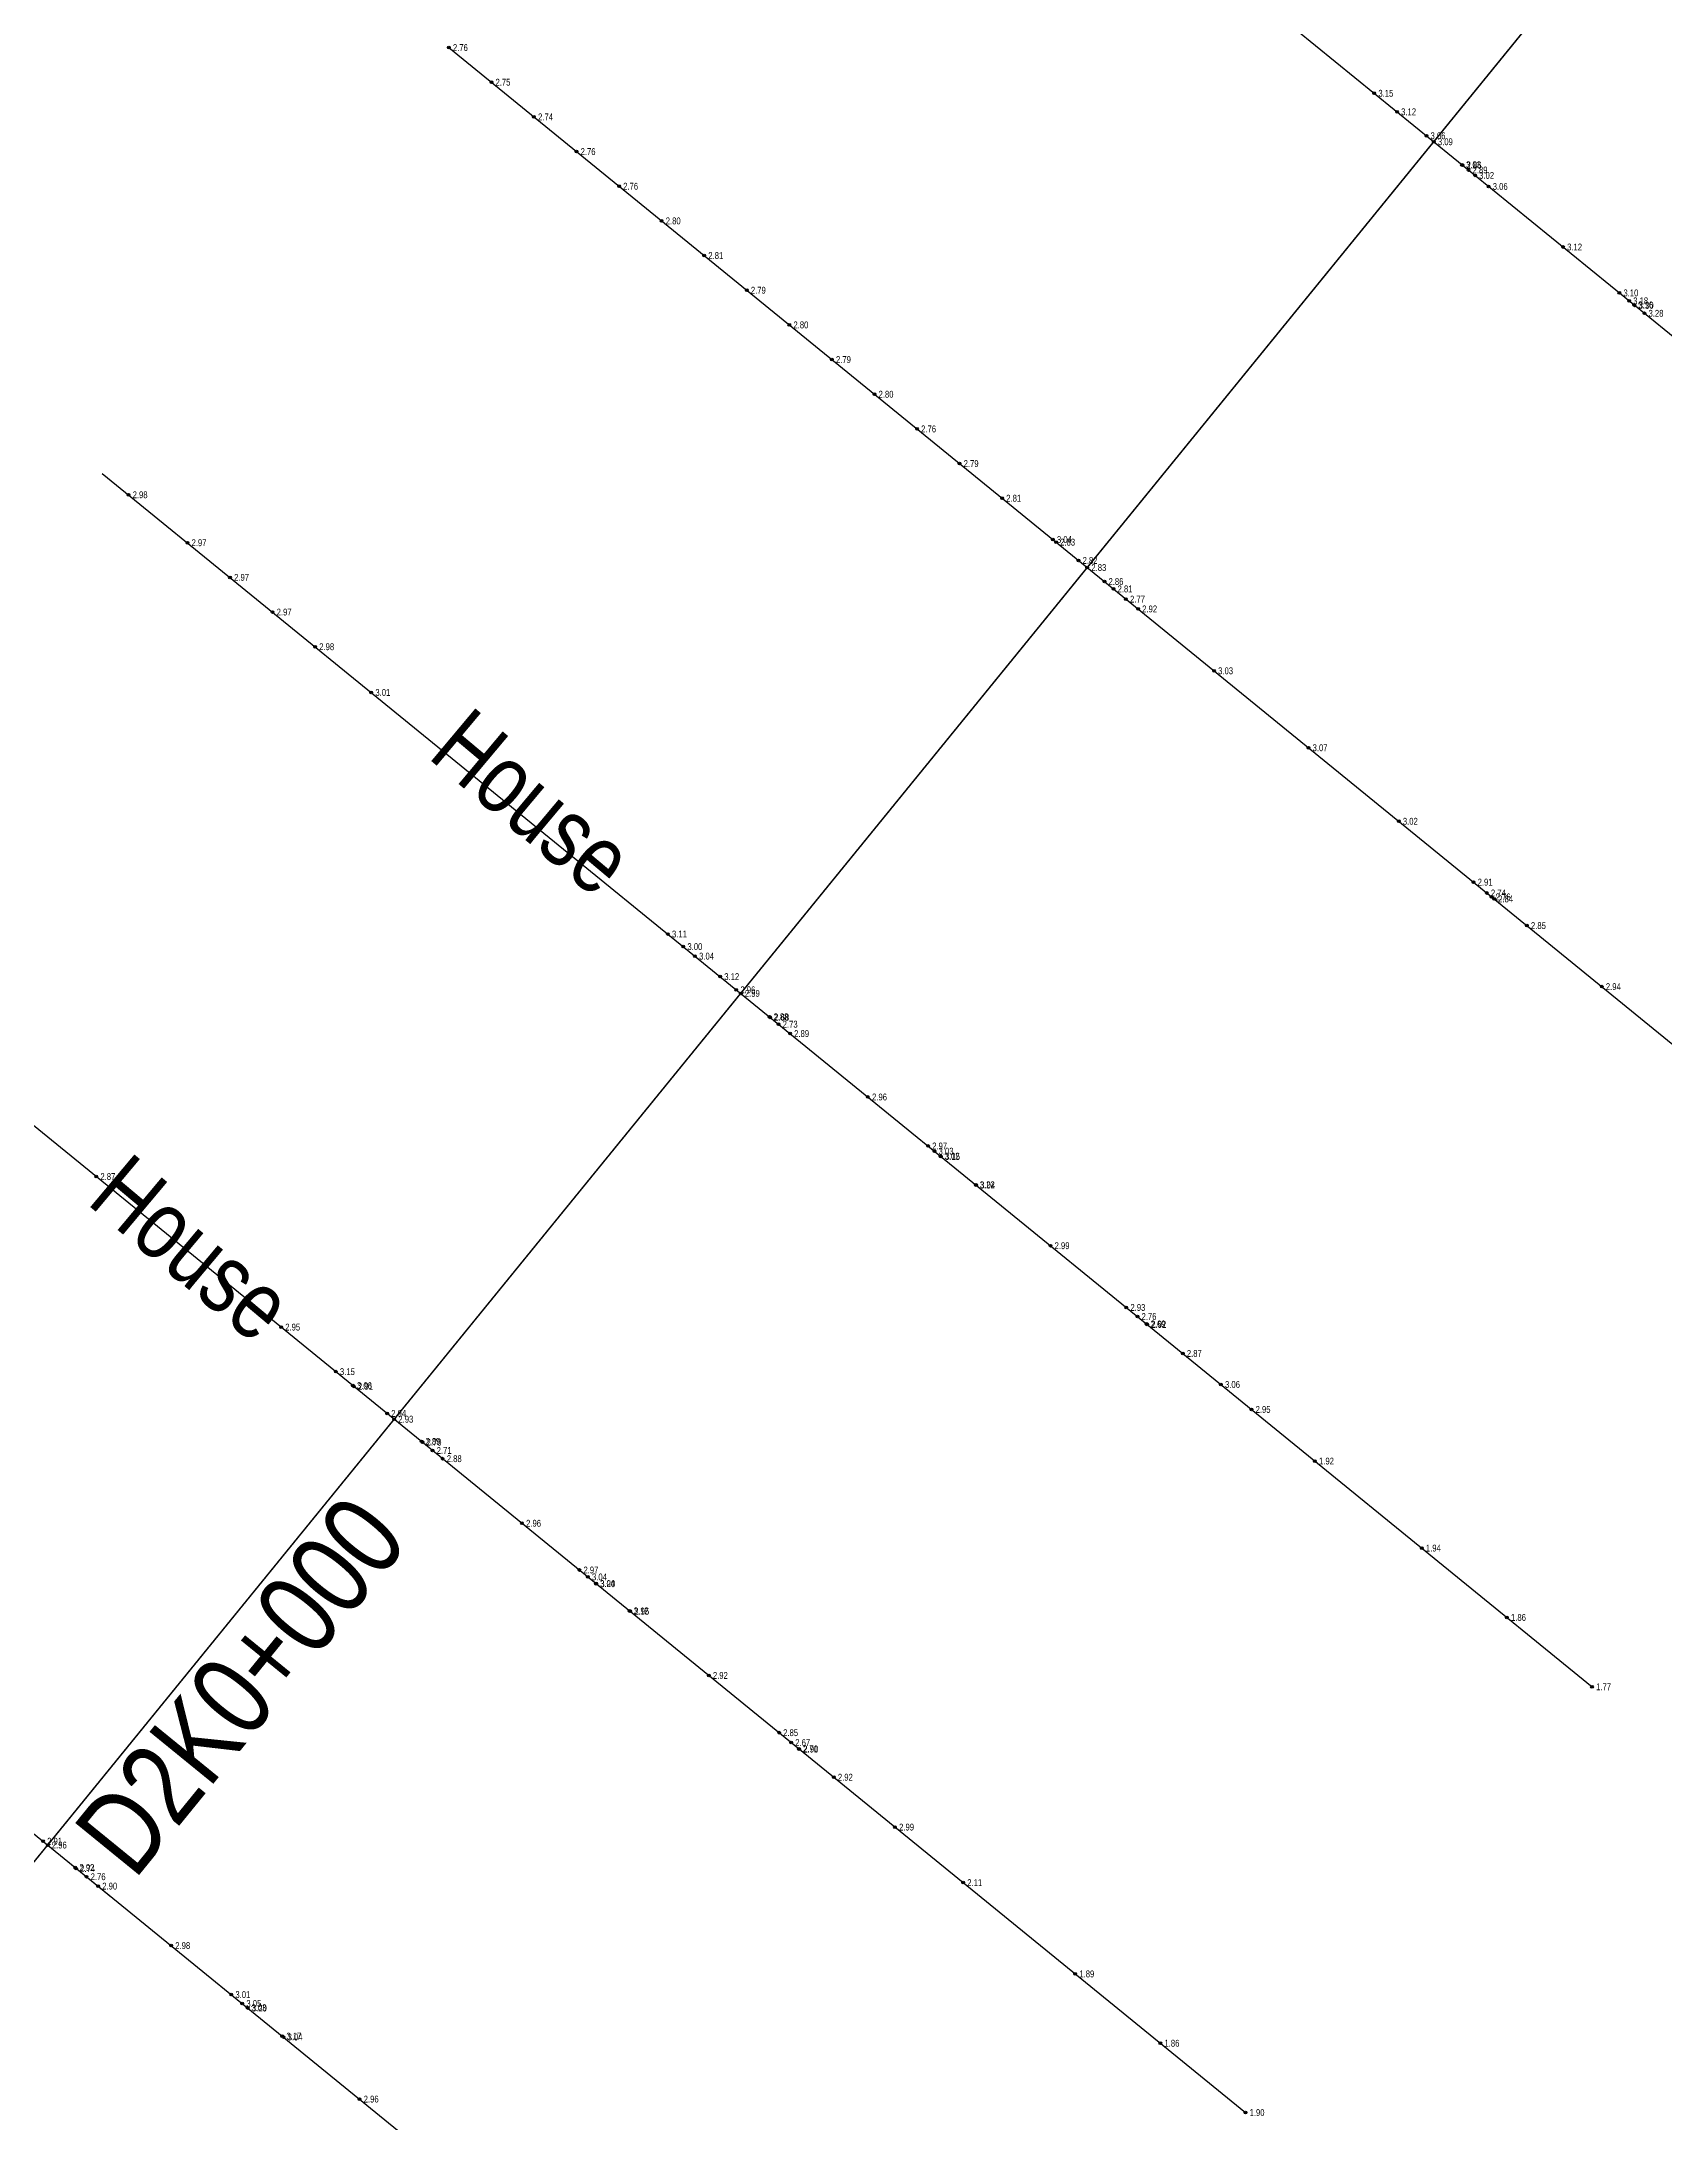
# Model space of a CAD drawing. Header units: metres. Extents: x 570677 to 573609, y 785040 to 786024.
# Drawn here: x 570798.9 to 570858.1, y 785402.6 to 785478.4 of the extents above; entities that cross this region are included whole.
import ezdxf
from ezdxf.enums import TextEntityAlignment as Align

# ---------------------------------------------------------------- set-up
doc = ezdxf.new("R2010")
doc.units = ezdxf.units.M
doc.header["$LTSCALE"] = 0.5
doc.layers.get('0').update_dxf_attribs({"linetype": 'CONTINUOUS'})
for name, color, linetype in [('dmx', 7, 'CONTINUOUS'), ('GCD', 1, 'CONTINUOUS'), ('JMD', 6, 'CONTINUOUS'), ('桩号_D2', 2, 'CONTINUOUS'), ('道路中线_D2', 7, 'CONTINUOUS')]:
    doc.layers.add(name, color=color, linetype=linetype)
doc.styles.add('EICAD', font='arial.ttf', dxfattribs={"width": 0.8, "height": 2})

# ---------------------------------------------------------------- blocks, each defined once
blk = doc.blocks.new('gc200')
h = blk.add_hatch(color=0)
edge = h.paths.add_edge_path()
edge.add_arc((0, 0), 0.196, 0, 360)
at = {"color": 0}
blk.add_circle((0, 0), 0.196, dxfattribs=at)

msp = doc.modelspace()

# ---------------------------------------------------------------- linework, layer by layer
at = {"flags": 128}
msp.add_lwpolyline([(570723.387, 785319.668), (570925.421, 785567.825)], dxfattribs=at)
at = {"layer": 'dmx'}
for p, q in [((570826.393, 785493.707), (570880.678, 785449.512)), ((570813.766, 785478.197), (570868.051, 785434.002)), ((570801.139, 785462.687), (570855.424, 785418.492)), ((570788.512, 785447.178), (570842.796, 785402.983)), ((570775.885, 785431.668), (570830.169, 785387.473))]:
    msp.add_line(p, q, dxfattribs=at)
at = {"layer": '桩号_D2', "linetype": 'Continuous'}
msp.add_lwpolyline([(570799.15, 785412.727), (570801.476, 785410.833)], dxfattribs=at)
at = {"layer": '道路中线_D2', "color": 4}
for p in [(570723.387, 785319.668), (570799.15, 785412.727)]:
    msp.add_line(p, (570958.491, 785608.445), dxfattribs=at)

# ---------------------------------------------------------------- block references
at = {"layer": 'GCD'}
ref = msp.add_blockref('gc200', (570813.766, 785478.197, 2.76), dxfattribs=dict(at, xscale=0.25, yscale=0.25, zscale=0.25))
ref.add_attrib('height', '2.76', dxfattribs={"height": 0.25, "style": 'EICAD', "width": 0.8}).set_placement((570813.916, 785478.197), align=Align.MIDDLE_LEFT)
ref = msp.add_blockref('gc200', (570815.317, 785476.935, 2.746), dxfattribs=dict(at, xscale=0.25, yscale=0.25, zscale=0.25))
ref.add_attrib('height', '2.75', dxfattribs={"height": 0.25, "style": 'EICAD', "width": 0.8}).set_placement((570815.467, 785476.935, 2.746), align=Align.MIDDLE_LEFT)
ref = msp.add_blockref('gc200', (570847.49, 785476.532, 3.15), dxfattribs=dict(at, xscale=0.25, yscale=0.25, zscale=0.25))
ref.add_attrib('height', '3.15', dxfattribs={"height": 0.25, "style": 'EICAD', "width": 0.8}).set_placement((570847.64, 785476.532, 3.15), align=Align.MIDDLE_LEFT)
ref = msp.add_blockref('gc200', (570816.868, 785475.672, 2.741), dxfattribs=dict(at, xscale=0.25, yscale=0.25, zscale=0.25))
ref.add_attrib('height', '2.74', dxfattribs={"height": 0.25, "style": 'EICAD', "width": 0.8}).set_placement((570817.018, 785475.672, 2.741), align=Align.MIDDLE_LEFT)
ref = msp.add_blockref('gc200', (570848.319, 785475.857, 3.116), dxfattribs=dict(at, xscale=0.25, yscale=0.25, zscale=0.25))
ref.add_attrib('height', '3.12', dxfattribs={"height": 0.25, "style": 'EICAD', "width": 0.8}).set_placement((570848.469, 785475.857, 3.116), align=Align.MIDDLE_LEFT)
ref = msp.add_blockref('gc200', (570849.39, 785474.985, 3.063), dxfattribs=dict(at, xscale=0.25, yscale=0.25, zscale=0.25))
ref.add_attrib('height', '3.06', dxfattribs={"height": 0.25, "style": 'EICAD', "width": 0.8}).set_placement((570849.54, 785474.985, 3.063), align=Align.MIDDLE_LEFT)
ref = msp.add_blockref('gc200', (570849.658, 785474.766, 3.09), dxfattribs=dict(at, xscale=0.25, yscale=0.25, zscale=0.25))
ref.add_attrib('height', '3.09', dxfattribs={"height": 0.25, "style": 'EICAD', "width": 0.8}).set_placement((570849.808, 785474.766), align=Align.MIDDLE_LEFT)
ref = msp.add_blockref('gc200', (570818.419, 785474.409, 2.76), dxfattribs=dict(at, xscale=0.25, yscale=0.25, zscale=0.25))
ref.add_attrib('height', '2.76', dxfattribs={"height": 0.25, "style": 'EICAD', "width": 0.8}).set_placement((570818.569, 785474.409, 2.76), align=Align.MIDDLE_LEFT)
ref = msp.add_blockref('gc200', (570850.685, 785473.93, 3.03), dxfattribs=dict(at, xscale=0.25, yscale=0.25, zscale=0.25))
ref.add_attrib('height', '3.03', dxfattribs={"height": 0.25, "style": 'EICAD', "width": 0.8}).set_placement((570850.835, 785473.93), align=Align.MIDDLE_LEFT)
ref = msp.add_blockref('gc200', (570850.705, 785473.914, 2.86), dxfattribs=dict(at, xscale=0.25, yscale=0.25, zscale=0.25))
ref.add_attrib('height', '2.86', dxfattribs={"height": 0.25, "style": 'EICAD', "width": 0.8}).set_placement((570850.855, 785473.914), align=Align.MIDDLE_LEFT)
ref = msp.add_blockref('gc200', (570819.97, 785473.146, 2.762), dxfattribs=dict(at, xscale=0.25, yscale=0.25, zscale=0.25))
ref.add_attrib('height', '2.76', dxfattribs={"height": 0.25, "style": 'EICAD', "width": 0.8}).set_placement((570820.12, 785473.146, 2.762), align=Align.MIDDLE_LEFT)
ref = msp.add_blockref('gc200', (570850.921, 785473.738, 2.887), dxfattribs=dict(at, xscale=0.25, yscale=0.25, zscale=0.25))
ref.add_attrib('height', '2.89', dxfattribs={"height": 0.25, "style": 'EICAD', "width": 0.8}).set_placement((570851.071, 785473.738, 2.887), align=Align.MIDDLE_LEFT)
ref = msp.add_blockref('gc200', (570851.162, 785473.542, 3.015), dxfattribs=dict(at, xscale=0.25, yscale=0.25, zscale=0.25))
ref.add_attrib('height', '3.02', dxfattribs={"height": 0.25, "style": 'EICAD', "width": 0.8}).set_placement((570851.312, 785473.542, 3.015), align=Align.MIDDLE_LEFT)
ref = msp.add_blockref('gc200', (570851.657, 785473.139, 3.057), dxfattribs=dict(at, xscale=0.25, yscale=0.25, zscale=0.25))
ref.add_attrib('height', '3.06', dxfattribs={"height": 0.25, "style": 'EICAD', "width": 0.8}).set_placement((570851.807, 785473.139, 3.057), align=Align.MIDDLE_LEFT)
ref = msp.add_blockref('gc200', (570821.521, 785471.884, 2.795), dxfattribs=dict(at, xscale=0.25, yscale=0.25, zscale=0.25))
ref.add_attrib('height', '2.80', dxfattribs={"height": 0.25, "style": 'EICAD', "width": 0.8}).set_placement((570821.671, 785471.884, 2.795), align=Align.MIDDLE_LEFT)
ref = msp.add_blockref('gc200', (570854.367, 785470.933, 3.117), dxfattribs=dict(at, xscale=0.25, yscale=0.25, zscale=0.25))
ref.add_attrib('height', '3.12', dxfattribs={"height": 0.25, "style": 'EICAD', "width": 0.8}).set_placement((570854.517, 785470.933, 3.117), align=Align.MIDDLE_LEFT)
ref = msp.add_blockref('gc200', (570823.072, 785470.621, 2.806), dxfattribs=dict(at, xscale=0.25, yscale=0.25, zscale=0.25))
ref.add_attrib('height', '2.81', dxfattribs={"height": 0.25, "style": 'EICAD', "width": 0.8}).set_placement((570823.222, 785470.621, 2.806), align=Align.MIDDLE_LEFT)
ref = msp.add_blockref('gc200', (570824.623, 785469.358, 2.79), dxfattribs=dict(at, xscale=0.25, yscale=0.25, zscale=0.25))
ref.add_attrib('height', '2.79', dxfattribs={"height": 0.25, "style": 'EICAD', "width": 0.8}).set_placement((570824.773, 785469.358, 2.79), align=Align.MIDDLE_LEFT)
ref = msp.add_blockref('gc200', (570856.42, 785469.261, 3.099), dxfattribs=dict(at, xscale=0.25, yscale=0.25, zscale=0.25))
ref.add_attrib('height', '3.10', dxfattribs={"height": 0.25, "style": 'EICAD', "width": 0.8}).set_placement((570856.57, 785469.261, 3.099), align=Align.MIDDLE_LEFT)
ref = msp.add_blockref('gc200', (570856.776, 785468.971, 3.176), dxfattribs=dict(at, xscale=0.25, yscale=0.25, zscale=0.25))
ref.add_attrib('height', '3.18', dxfattribs={"height": 0.25, "style": 'EICAD', "width": 0.8}).set_placement((570856.926, 785468.971, 3.176), align=Align.MIDDLE_LEFT)
ref = msp.add_blockref('gc200', (570856.957, 785468.824, 3.16), dxfattribs=dict(at, xscale=0.25, yscale=0.25, zscale=0.25))
ref.add_attrib('height', '3.16', dxfattribs={"height": 0.25, "style": 'EICAD', "width": 0.8}).set_placement((570857.107, 785468.824), align=Align.MIDDLE_LEFT)
ref = msp.add_blockref('gc200', (570856.977, 785468.808, 3.3), dxfattribs=dict(at, xscale=0.25, yscale=0.25, zscale=0.25))
ref.add_attrib('height', '3.30', dxfattribs={"height": 0.25, "style": 'EICAD', "width": 0.8}).set_placement((570857.127, 785468.808), align=Align.MIDDLE_LEFT)
ref = msp.add_blockref('gc200', (570857.333, 785468.518, 3.28), dxfattribs=dict(at, xscale=0.25, yscale=0.25, zscale=0.25))
ref.add_attrib('height', '3.28', dxfattribs={"height": 0.25, "style": 'EICAD', "width": 0.8}).set_placement((570857.483, 785468.518, 3.28), align=Align.MIDDLE_LEFT)
ref = msp.add_blockref('gc200', (570826.174, 785468.096, 2.8), dxfattribs=dict(at, xscale=0.25, yscale=0.25, zscale=0.25))
ref.add_attrib('height', '2.80', dxfattribs={"height": 0.25, "style": 'EICAD', "width": 0.8}).set_placement((570826.324, 785468.096, 2.8), align=Align.MIDDLE_LEFT)
ref = msp.add_blockref('gc200', (570827.725, 785466.833, 2.794), dxfattribs=dict(at, xscale=0.25, yscale=0.25, zscale=0.25))
ref.add_attrib('height', '2.79', dxfattribs={"height": 0.25, "style": 'EICAD', "width": 0.8}).set_placement((570827.875, 785466.833, 2.794), align=Align.MIDDLE_LEFT)
ref = msp.add_blockref('gc200', (570829.276, 785465.57, 2.798), dxfattribs=dict(at, xscale=0.25, yscale=0.25, zscale=0.25))
ref.add_attrib('height', '2.80', dxfattribs={"height": 0.25, "style": 'EICAD', "width": 0.8}).set_placement((570829.426, 785465.57, 2.798), align=Align.MIDDLE_LEFT)
ref = msp.add_blockref('gc200', (570830.827, 785464.307, 2.758), dxfattribs=dict(at, xscale=0.25, yscale=0.25, zscale=0.25))
ref.add_attrib('height', '2.76', dxfattribs={"height": 0.25, "style": 'EICAD', "width": 0.8}).set_placement((570830.977, 785464.307, 2.758), align=Align.MIDDLE_LEFT)
ref = msp.add_blockref('gc200', (570832.378, 785463.045, 2.79), dxfattribs=dict(at, xscale=0.25, yscale=0.25, zscale=0.25))
ref.add_attrib('height', '2.79', dxfattribs={"height": 0.25, "style": 'EICAD', "width": 0.8}).set_placement((570832.528, 785463.045, 2.79), align=Align.MIDDLE_LEFT)
ref = msp.add_blockref('gc200', (570802.095, 785461.909, 2.98), dxfattribs=dict(at, xscale=0.25, yscale=0.25, zscale=0.25))
ref.add_attrib('height', '2.98', dxfattribs={"height": 0.25, "style": 'EICAD', "width": 0.8}).set_placement((570802.245, 785461.909, 2.98), align=Align.MIDDLE_LEFT)
ref = msp.add_blockref('gc200', (570833.929, 785461.782, 2.815), dxfattribs=dict(at, xscale=0.25, yscale=0.25, zscale=0.25))
ref.add_attrib('height', '2.81', dxfattribs={"height": 0.25, "style": 'EICAD', "width": 0.8}).set_placement((570834.079, 785461.782, 2.815), align=Align.MIDDLE_LEFT)
ref = msp.add_blockref('gc200', (570804.241, 785460.162, 2.967), dxfattribs=dict(at, xscale=0.25, yscale=0.25, zscale=0.25))
ref.add_attrib('height', '2.97', dxfattribs={"height": 0.25, "style": 'EICAD', "width": 0.8}).set_placement((570804.391, 785460.162, 2.967), align=Align.MIDDLE_LEFT)
ref = msp.add_blockref('gc200', (570835.776, 785460.278, 3.035), dxfattribs=dict(at, xscale=0.25, yscale=0.25, zscale=0.25))
ref.add_attrib('height', '3.04', dxfattribs={"height": 0.25, "style": 'EICAD', "width": 0.8}).set_placement((570835.926, 785460.278, 3.035), align=Align.MIDDLE_LEFT)
ref = msp.add_blockref('gc200', (570835.893, 785460.183, 2.833), dxfattribs=dict(at, xscale=0.25, yscale=0.25, zscale=0.25))
ref.add_attrib('height', '2.83', dxfattribs={"height": 0.25, "style": 'EICAD', "width": 0.8}).set_placement((570836.043, 785460.183, 2.833), align=Align.MIDDLE_LEFT)
ref = msp.add_blockref('gc200', (570836.711, 785459.517, 2.819), dxfattribs=dict(at, xscale=0.25, yscale=0.25, zscale=0.25))
ref.add_attrib('height', '2.82', dxfattribs={"height": 0.25, "style": 'EICAD', "width": 0.8}).set_placement((570836.861, 785459.517, 2.819), align=Align.MIDDLE_LEFT)
ref = msp.add_blockref('gc200', (570805.792, 785458.899, 2.973), dxfattribs=dict(at, xscale=0.25, yscale=0.25, zscale=0.25))
ref.add_attrib('height', '2.97', dxfattribs={"height": 0.25, "style": 'EICAD', "width": 0.8}).set_placement((570805.942, 785458.899, 2.973), align=Align.MIDDLE_LEFT)
ref = msp.add_blockref('gc200', (570837.031, 785459.257, 2.83), dxfattribs=dict(at, xscale=0.25, yscale=0.25, zscale=0.25))
ref.add_attrib('height', '2.83', dxfattribs={"height": 0.25, "style": 'EICAD', "width": 0.8}).set_placement((570837.181, 785459.257), align=Align.MIDDLE_LEFT)
ref = msp.add_blockref('gc200', (570837.655, 785458.749, 2.861), dxfattribs=dict(at, xscale=0.25, yscale=0.25, zscale=0.25))
ref.add_attrib('height', '2.86', dxfattribs={"height": 0.25, "style": 'EICAD', "width": 0.8}).set_placement((570837.805, 785458.749, 2.861), align=Align.MIDDLE_LEFT)
ref = msp.add_blockref('gc200', (570837.986, 785458.479, 2.805), dxfattribs=dict(at, xscale=0.25, yscale=0.25, zscale=0.25))
ref.add_attrib('height', '2.81', dxfattribs={"height": 0.25, "style": 'EICAD', "width": 0.8}).set_placement((570838.136, 785458.479, 2.805), align=Align.MIDDLE_LEFT)
ref = msp.add_blockref('gc200', (570838.44, 785458.109, 2.771), dxfattribs=dict(at, xscale=0.25, yscale=0.25, zscale=0.25))
ref.add_attrib('height', '2.77', dxfattribs={"height": 0.25, "style": 'EICAD', "width": 0.8}).set_placement((570838.59, 785458.109, 2.771), align=Align.MIDDLE_LEFT)
ref = msp.add_blockref('gc200', (570807.343, 785457.637, 2.972), dxfattribs=dict(at, xscale=0.25, yscale=0.25, zscale=0.25))
ref.add_attrib('height', '2.97', dxfattribs={"height": 0.25, "style": 'EICAD', "width": 0.8}).set_placement((570807.493, 785457.637, 2.972), align=Align.MIDDLE_LEFT)
ref = msp.add_blockref('gc200', (570838.882, 785457.75, 2.915), dxfattribs=dict(at, xscale=0.25, yscale=0.25, zscale=0.25))
ref.add_attrib('height', '2.92', dxfattribs={"height": 0.25, "style": 'EICAD', "width": 0.8}).set_placement((570839.032, 785457.75, 2.915), align=Align.MIDDLE_LEFT)
ref = msp.add_blockref('gc200', (570808.894, 785456.374, 2.98), dxfattribs=dict(at, xscale=0.25, yscale=0.25, zscale=0.25))
ref.add_attrib('height', '2.98', dxfattribs={"height": 0.25, "style": 'EICAD', "width": 0.8}).set_placement((570809.044, 785456.374, 2.98), align=Align.MIDDLE_LEFT)
ref = msp.add_blockref('gc200', (570841.65, 785455.496, 3.026), dxfattribs=dict(at, xscale=0.25, yscale=0.25, zscale=0.25))
ref.add_attrib('height', '3.03', dxfattribs={"height": 0.25, "style": 'EICAD', "width": 0.8}).set_placement((570841.8, 785455.496, 3.026), align=Align.MIDDLE_LEFT)
ref = msp.add_blockref('gc200', (570810.94, 785454.708, 3.01), dxfattribs=dict(at, xscale=0.25, yscale=0.25, zscale=0.25))
ref.add_attrib('height', '3.01', dxfattribs={"height": 0.25, "style": 'EICAD', "width": 0.8}).set_placement((570811.09, 785454.708, 3.01), align=Align.MIDDLE_LEFT)
ref = msp.add_blockref('gc200', (570845.092, 785452.694, 3.066), dxfattribs=dict(at, xscale=0.25, yscale=0.25, zscale=0.25))
ref.add_attrib('height', '3.07', dxfattribs={"height": 0.25, "style": 'EICAD', "width": 0.8}).set_placement((570845.242, 785452.694, 3.066), align=Align.MIDDLE_LEFT)
ref = msp.add_blockref('gc200', (570848.381, 785450.016, 3.015), dxfattribs=dict(at, xscale=0.25, yscale=0.25, zscale=0.25))
ref.add_attrib('height', '3.02', dxfattribs={"height": 0.25, "style": 'EICAD', "width": 0.8}).set_placement((570848.531, 785450.016, 3.015), align=Align.MIDDLE_LEFT)
ref = msp.add_blockref('gc200', (570851.106, 785447.798, 2.914), dxfattribs=dict(at, xscale=0.25, yscale=0.25, zscale=0.25))
ref.add_attrib('height', '2.91', dxfattribs={"height": 0.25, "style": 'EICAD', "width": 0.8}).set_placement((570851.256, 785447.798, 2.914), align=Align.MIDDLE_LEFT)
ref = msp.add_blockref('gc200', (570851.59, 785447.404, 2.744), dxfattribs=dict(at, xscale=0.25, yscale=0.25, zscale=0.25))
ref.add_attrib('height', '2.74', dxfattribs={"height": 0.25, "style": 'EICAD', "width": 0.8}).set_placement((570851.74, 785447.404, 2.744), align=Align.MIDDLE_LEFT)
ref = msp.add_blockref('gc200', (570851.763, 785447.263, 2.763), dxfattribs=dict(at, xscale=0.25, yscale=0.25, zscale=0.25))
ref.add_attrib('height', '2.76', dxfattribs={"height": 0.25, "style": 'EICAD', "width": 0.8}).set_placement((570851.913, 785447.263, 2.763), align=Align.MIDDLE_LEFT)
ref = msp.add_blockref('gc200', (570851.855, 785447.188, 2.835), dxfattribs=dict(at, xscale=0.25, yscale=0.25, zscale=0.25))
ref.add_attrib('height', '2.84', dxfattribs={"height": 0.25, "style": 'EICAD', "width": 0.8}).set_placement((570852.005, 785447.188, 2.835), align=Align.MIDDLE_LEFT)
ref = msp.add_blockref('gc200', (570821.748, 785445.909, 3.11), dxfattribs=dict(at, xscale=0.25, yscale=0.25, zscale=0.25))
ref.add_attrib('height', '3.11', dxfattribs={"height": 0.25, "style": 'EICAD', "width": 0.8}).set_placement((570821.898, 785445.909, 3.11), align=Align.MIDDLE_LEFT)
ref = msp.add_blockref('gc200', (570853.049, 785446.216, 2.851), dxfattribs=dict(at, xscale=0.25, yscale=0.25, zscale=0.25))
ref.add_attrib('height', '2.85', dxfattribs={"height": 0.25, "style": 'EICAD', "width": 0.8}).set_placement((570853.199, 785446.216, 2.851), align=Align.MIDDLE_LEFT)
ref = msp.add_blockref('gc200', (570822.311, 785445.451, 3.003), dxfattribs=dict(at, xscale=0.25, yscale=0.25, zscale=0.25))
ref.add_attrib('height', '3.00', dxfattribs={"height": 0.25, "style": 'EICAD', "width": 0.8}).set_placement((570822.461, 785445.451, 3.003), align=Align.MIDDLE_LEFT)
ref = msp.add_blockref('gc200', (570822.736, 785445.104, 3.036), dxfattribs=dict(at, xscale=0.25, yscale=0.25, zscale=0.25))
ref.add_attrib('height', '3.04', dxfattribs={"height": 0.25, "style": 'EICAD', "width": 0.8}).set_placement((570822.886, 785445.104, 3.036), align=Align.MIDDLE_LEFT)
ref = msp.add_blockref('gc200', (570823.654, 785444.358, 3.119), dxfattribs=dict(at, xscale=0.25, yscale=0.25, zscale=0.25))
ref.add_attrib('height', '3.12', dxfattribs={"height": 0.25, "style": 'EICAD', "width": 0.8}).set_placement((570823.804, 785444.358, 3.119), align=Align.MIDDLE_LEFT)
ref = msp.add_blockref('gc200', (570824.242, 785443.878, 2.962), dxfattribs=dict(at, xscale=0.25, yscale=0.25, zscale=0.25))
ref.add_attrib('height', '2.96', dxfattribs={"height": 0.25, "style": 'EICAD', "width": 0.8}).set_placement((570824.392, 785443.878, 2.962), align=Align.MIDDLE_LEFT)
ref = msp.add_blockref('gc200', (570824.404, 785443.747, 2.99), dxfattribs=dict(at, xscale=0.25, yscale=0.25, zscale=0.25))
ref.add_attrib('height', '2.99', dxfattribs={"height": 0.25, "style": 'EICAD', "width": 0.8}).set_placement((570824.554, 785443.747, -2.99), align=Align.MIDDLE_LEFT)
ref = msp.add_blockref('gc200', (570855.779, 785443.993, 2.943), dxfattribs=dict(at, xscale=0.25, yscale=0.25, zscale=0.25))
ref.add_attrib('height', '2.94', dxfattribs={"height": 0.25, "style": 'EICAD', "width": 0.8}).set_placement((570855.929, 785443.993, 2.943), align=Align.MIDDLE_LEFT)
ref = msp.add_blockref('gc200', (570825.45, 785442.895, 2.88), dxfattribs=dict(at, xscale=0.25, yscale=0.25, zscale=0.25))
ref.add_attrib('height', '2.88', dxfattribs={"height": 0.25, "style": 'EICAD', "width": 0.8}).set_placement((570825.6, 785442.895), align=Align.MIDDLE_LEFT)
ref = msp.add_blockref('gc200', (570825.475, 785442.875, 2.68), dxfattribs=dict(at, xscale=0.25, yscale=0.25, zscale=0.25))
ref.add_attrib('height', '2.68', dxfattribs={"height": 0.25, "style": 'EICAD', "width": 0.8}).set_placement((570825.625, 785442.875), align=Align.MIDDLE_LEFT)
ref = msp.add_blockref('gc200', (570825.783, 785442.624, 2.729), dxfattribs=dict(at, xscale=0.25, yscale=0.25, zscale=0.25))
ref.add_attrib('height', '2.73', dxfattribs={"height": 0.25, "style": 'EICAD', "width": 0.8}).set_placement((570825.933, 785442.624, 2.729), align=Align.MIDDLE_LEFT)
ref = msp.add_blockref('gc200', (570826.2, 785442.284, 2.891), dxfattribs=dict(at, xscale=0.25, yscale=0.25, zscale=0.25))
ref.add_attrib('height', '2.89', dxfattribs={"height": 0.25, "style": 'EICAD', "width": 0.8}).set_placement((570826.35, 785442.284, 2.891), align=Align.MIDDLE_LEFT)
ref = msp.add_blockref('gc200', (570829.038, 785439.974, 2.956), dxfattribs=dict(at, xscale=0.25, yscale=0.25, zscale=0.25))
ref.add_attrib('height', '2.96', dxfattribs={"height": 0.25, "style": 'EICAD', "width": 0.8}).set_placement((570829.188, 785439.974, 2.956), align=Align.MIDDLE_LEFT)
ref = msp.add_blockref('gc200', (570831.231, 785438.189, 2.97), dxfattribs=dict(at, xscale=0.25, yscale=0.25, zscale=0.25))
ref.add_attrib('height', '2.97', dxfattribs={"height": 0.25, "style": 'EICAD', "width": 0.8}).set_placement((570831.381, 785438.189, 2.97), align=Align.MIDDLE_LEFT)
ref = msp.add_blockref('gc200', (570831.463, 785438, 3.027), dxfattribs=dict(at, xscale=0.25, yscale=0.25, zscale=0.25))
ref.add_attrib('height', '3.03', dxfattribs={"height": 0.25, "style": 'EICAD', "width": 0.8}).set_placement((570831.613, 785438, 3.027), align=Align.MIDDLE_LEFT)
ref = msp.add_blockref('gc200', (570831.683, 785437.821, 3.02), dxfattribs=dict(at, xscale=0.25, yscale=0.25, zscale=0.25))
ref.add_attrib('height', '3.02', dxfattribs={"height": 0.25, "style": 'EICAD', "width": 0.8}).set_placement((570831.833, 785437.821), align=Align.MIDDLE_LEFT)
ref = msp.add_blockref('gc200', (570831.699, 785437.808, 3.147), dxfattribs=dict(at, xscale=0.25, yscale=0.25, zscale=0.25))
ref.add_attrib('height', '3.15', dxfattribs={"height": 0.25, "style": 'EICAD', "width": 0.8}).set_placement((570831.849, 785437.808, 3.147), align=Align.MIDDLE_LEFT)
ref = msp.add_blockref('gc200', (570800.92, 785437.076, 2.866), dxfattribs=dict(at, xscale=0.25, yscale=0.25, zscale=0.25))
ref.add_attrib('height', '2.87', dxfattribs={"height": 0.25, "style": 'EICAD', "width": 0.8}).set_placement((570801.07, 785437.076, 2.866), align=Align.MIDDLE_LEFT)
ref = msp.add_blockref('gc200', (570832.965, 785436.776, 3.22), dxfattribs=dict(at, xscale=0.25, yscale=0.25, zscale=0.25))
ref.add_attrib('height', '3.22', dxfattribs={"height": 0.25, "style": 'EICAD', "width": 0.8}).set_placement((570833.115, 785436.776), align=Align.MIDDLE_LEFT)
ref = msp.add_blockref('gc200', (570832.979, 785436.766, 3.04), dxfattribs=dict(at, xscale=0.25, yscale=0.25, zscale=0.25))
ref.add_attrib('height', '3.04', dxfattribs={"height": 0.25, "style": 'EICAD', "width": 0.8}).set_placement((570833.129, 785436.766), align=Align.MIDDLE_LEFT)
ref = msp.add_blockref('gc200', (570835.691, 785434.557, 2.992), dxfattribs=dict(at, xscale=0.25, yscale=0.25, zscale=0.25))
ref.add_attrib('height', '2.99', dxfattribs={"height": 0.25, "style": 'EICAD', "width": 0.8}).set_placement((570835.841, 785434.557, 2.992), align=Align.MIDDLE_LEFT)
ref = msp.add_blockref('gc200', (570838.454, 785432.308, 2.931), dxfattribs=dict(at, xscale=0.25, yscale=0.25, zscale=0.25))
ref.add_attrib('height', '2.93', dxfattribs={"height": 0.25, "style": 'EICAD', "width": 0.8}).set_placement((570838.604, 785432.308, 2.931), align=Align.MIDDLE_LEFT)
ref = msp.add_blockref('gc200', (570807.655, 785431.592, 2.95), dxfattribs=dict(at, xscale=0.25, yscale=0.25, zscale=0.25))
ref.add_attrib('height', '2.95', dxfattribs={"height": 0.25, "style": 'EICAD', "width": 0.8}).set_placement((570807.805, 785431.592, 2.95), align=Align.MIDDLE_LEFT)
ref = msp.add_blockref('gc200', (570838.859, 785431.979, 2.757), dxfattribs=dict(at, xscale=0.25, yscale=0.25, zscale=0.25))
ref.add_attrib('height', '2.76', dxfattribs={"height": 0.25, "style": 'EICAD', "width": 0.8}).set_placement((570839.009, 785431.979, 2.757), align=Align.MIDDLE_LEFT)
ref = msp.add_blockref('gc200', (570839.191, 785431.708, 2.69), dxfattribs=dict(at, xscale=0.25, yscale=0.25, zscale=0.25))
ref.add_attrib('height', '2.69', dxfattribs={"height": 0.25, "style": 'EICAD', "width": 0.8}).set_placement((570839.341, 785431.708, 2.69), align=Align.MIDDLE_LEFT)
ref = msp.add_blockref('gc200', (570839.215, 785431.689, 2.92), dxfattribs=dict(at, xscale=0.25, yscale=0.25, zscale=0.25))
ref.add_attrib('height', '2.92', dxfattribs={"height": 0.25, "style": 'EICAD', "width": 0.8}).set_placement((570839.365, 785431.689, 2.92), align=Align.MIDDLE_LEFT)
ref = msp.add_blockref('gc200', (570840.51, 785430.634, 2.871), dxfattribs=dict(at, xscale=0.25, yscale=0.25, zscale=0.25))
ref.add_attrib('height', '2.87', dxfattribs={"height": 0.25, "style": 'EICAD', "width": 0.8}).set_placement((570840.66, 785430.634, 2.871), align=Align.MIDDLE_LEFT)
ref = msp.add_blockref('gc200', (570809.648, 785429.97, 3.148), dxfattribs=dict(at, xscale=0.25, yscale=0.25, zscale=0.25))
ref.add_attrib('height', '3.15', dxfattribs={"height": 0.25, "style": 'EICAD', "width": 0.8}).set_placement((570809.798, 785429.97, 3.148), align=Align.MIDDLE_LEFT)
ref = msp.add_blockref('gc200', (570810.271, 785429.463, 3.056), dxfattribs=dict(at, xscale=0.25, yscale=0.25, zscale=0.25))
ref.add_attrib('height', '3.06', dxfattribs={"height": 0.25, "style": 'EICAD', "width": 0.8}).set_placement((570810.421, 785429.463, 3.056), align=Align.MIDDLE_LEFT)
ref = msp.add_blockref('gc200', (570810.305, 785429.435, 2.914), dxfattribs=dict(at, xscale=0.25, yscale=0.25, zscale=0.25))
ref.add_attrib('height', '2.91', dxfattribs={"height": 0.25, "style": 'EICAD', "width": 0.8}).set_placement((570810.455, 785429.435, 2.914), align=Align.MIDDLE_LEFT)
ref = msp.add_blockref('gc200', (570841.901, 785429.502, 3.059), dxfattribs=dict(at, xscale=0.25, yscale=0.25, zscale=0.25))
ref.add_attrib('height', '3.06', dxfattribs={"height": 0.25, "style": 'EICAD', "width": 0.8}).set_placement((570842.051, 785429.502, 3.059), align=Align.MIDDLE_LEFT)
ref = msp.add_blockref('gc200', (570811.517, 785428.448, 2.936), dxfattribs=dict(at, xscale=0.25, yscale=0.25, zscale=0.25))
ref.add_attrib('height', '2.94', dxfattribs={"height": 0.25, "style": 'EICAD', "width": 0.8}).set_placement((570811.667, 785428.448, 2.936), align=Align.MIDDLE_LEFT)
ref = msp.add_blockref('gc200', (570843.016, 785428.594, 2.95), dxfattribs=dict(at, xscale=0.25, yscale=0.25, zscale=0.25))
ref.add_attrib('height', '2.95', dxfattribs={"height": 0.25, "style": 'EICAD', "width": 0.8}).set_placement((570843.166, 785428.594, 2.95), align=Align.MIDDLE_LEFT)
ref = msp.add_blockref('gc200', (570811.777, 785428.237, 2.93), dxfattribs=dict(at, xscale=0.25, yscale=0.25, zscale=0.25))
ref.add_attrib('height', '2.93', dxfattribs={"height": 0.25, "style": 'EICAD', "width": 0.8}).set_placement((570811.927, 785428.237), align=Align.MIDDLE_LEFT)
ref = msp.add_blockref('gc200', (570812.767, 785427.43, 2.89), dxfattribs=dict(at, xscale=0.25, yscale=0.25, zscale=0.25))
ref.add_attrib('height', '2.89', dxfattribs={"height": 0.25, "style": 'EICAD', "width": 0.8}).set_placement((570812.917, 785427.43), align=Align.MIDDLE_LEFT)
ref = msp.add_blockref('gc200', (570812.805, 785427.399, 2.7), dxfattribs=dict(at, xscale=0.25, yscale=0.25, zscale=0.25))
ref.add_attrib('height', '2.70', dxfattribs={"height": 0.25, "style": 'EICAD', "width": 0.8}).set_placement((570812.955, 785427.399), align=Align.MIDDLE_LEFT)
ref = msp.add_blockref('gc200', (570813.174, 785427.1, 2.714), dxfattribs=dict(at, xscale=0.25, yscale=0.25, zscale=0.25))
ref.add_attrib('height', '2.71', dxfattribs={"height": 0.25, "style": 'EICAD', "width": 0.8}).set_placement((570813.324, 785427.1, 2.714), align=Align.MIDDLE_LEFT)
ref = msp.add_blockref('gc200', (570813.541, 785426.8, 2.878), dxfattribs=dict(at, xscale=0.25, yscale=0.25, zscale=0.25))
ref.add_attrib('height', '2.88', dxfattribs={"height": 0.25, "style": 'EICAD', "width": 0.8}).set_placement((570813.691, 785426.8, 2.878), align=Align.MIDDLE_LEFT)
ref = msp.add_blockref('gc200', (570845.326, 785426.713, 1.92), dxfattribs=dict(at, xscale=0.25, yscale=0.25, zscale=0.25))
ref.add_attrib('height', '1.92', dxfattribs={"height": 0.25, "style": 'EICAD', "width": 0.8}).set_placement((570845.476, 785426.713, 1.92), align=Align.MIDDLE_LEFT)
ref = msp.add_blockref('gc200', (570816.431, 785424.447, 2.963), dxfattribs=dict(at, xscale=0.25, yscale=0.25, zscale=0.25))
ref.add_attrib('height', '2.96', dxfattribs={"height": 0.25, "style": 'EICAD', "width": 0.8}).set_placement((570816.581, 785424.447, 2.963), align=Align.MIDDLE_LEFT)
ref = msp.add_blockref('gc200', (570849.22, 785423.543, 1.94), dxfattribs=dict(at, xscale=0.25, yscale=0.25, zscale=0.25))
ref.add_attrib('height', '1.94', dxfattribs={"height": 0.25, "style": 'EICAD', "width": 0.8}).set_placement((570849.37, 785423.543, 1.94), align=Align.MIDDLE_LEFT)
ref = msp.add_blockref('gc200', (570818.522, 785422.745, 2.966), dxfattribs=dict(at, xscale=0.25, yscale=0.25, zscale=0.25))
ref.add_attrib('height', '2.97', dxfattribs={"height": 0.25, "style": 'EICAD', "width": 0.8}).set_placement((570818.672, 785422.745, 2.966), align=Align.MIDDLE_LEFT)
ref = msp.add_blockref('gc200', (570818.833, 785422.492, 3.036), dxfattribs=dict(at, xscale=0.25, yscale=0.25, zscale=0.25))
ref.add_attrib('height', '3.04', dxfattribs={"height": 0.25, "style": 'EICAD', "width": 0.8}).set_placement((570818.983, 785422.492, 3.036), align=Align.MIDDLE_LEFT)
ref = msp.add_blockref('gc200', (570819.129, 785422.251, 3.04), dxfattribs=dict(at, xscale=0.25, yscale=0.25, zscale=0.25))
ref.add_attrib('height', '3.04', dxfattribs={"height": 0.25, "style": 'EICAD', "width": 0.8}).set_placement((570819.279, 785422.251), align=Align.MIDDLE_LEFT)
ref = msp.add_blockref('gc200', (570819.137, 785422.245, 3.199), dxfattribs=dict(at, xscale=0.25, yscale=0.25, zscale=0.25))
ref.add_attrib('height', '3.20', dxfattribs={"height": 0.25, "style": 'EICAD', "width": 0.8}).set_placement((570819.287, 785422.245, 3.199), align=Align.MIDDLE_LEFT)
ref = msp.add_blockref('gc200', (570820.352, 785421.256, 3.12), dxfattribs=dict(at, xscale=0.25, yscale=0.25, zscale=0.25))
ref.add_attrib('height', '3.12', dxfattribs={"height": 0.25, "style": 'EICAD', "width": 0.8}).set_placement((570820.502, 785421.256), align=Align.MIDDLE_LEFT)
ref = msp.add_blockref('gc200', (570820.375, 785421.242, 2.95), dxfattribs=dict(at, xscale=0.25, yscale=0.25, zscale=0.25))
ref.add_attrib('height', '2.95', dxfattribs={"height": 0.25, "style": 'EICAD', "width": 0.8}).set_placement((570820.525, 785421.242, 3.115), align=Align.MIDDLE_LEFT)
ref = msp.add_blockref('gc200', (570852.322, 785421.018, 1.86), dxfattribs=dict(at, xscale=0.25, yscale=0.25, zscale=0.25))
ref.add_attrib('height', '1.86', dxfattribs={"height": 0.25, "style": 'EICAD', "width": 0.8}).set_placement((570852.472, 785421.018, 1.86), align=Align.MIDDLE_LEFT)
ref = msp.add_blockref('gc200', (570823.239, 785418.905, 2.918), dxfattribs=dict(at, xscale=0.25, yscale=0.25, zscale=0.25))
ref.add_attrib('height', '2.92', dxfattribs={"height": 0.25, "style": 'EICAD', "width": 0.8}).set_placement((570823.389, 785418.905, 2.918), align=Align.MIDDLE_LEFT)
ref = msp.add_blockref('gc200', (570855.424, 785418.492, 1.77), dxfattribs=dict(at, xscale=0.25, yscale=0.25, zscale=0.25))
ref.add_attrib('height', '1.77', dxfattribs={"height": 0.25, "style": 'EICAD', "width": 0.8}).set_placement((570855.574, 785418.492), align=Align.MIDDLE_LEFT)
ref = msp.add_blockref('gc200', (570825.8, 785416.82, 2.846), dxfattribs=dict(at, xscale=0.25, yscale=0.25, zscale=0.25))
ref.add_attrib('height', '2.85', dxfattribs={"height": 0.25, "style": 'EICAD', "width": 0.8}).set_placement((570825.95, 785416.82, 2.846), align=Align.MIDDLE_LEFT)
ref = msp.add_blockref('gc200', (570826.24, 785416.462, 2.669), dxfattribs=dict(at, xscale=0.25, yscale=0.25, zscale=0.25))
ref.add_attrib('height', '2.67', dxfattribs={"height": 0.25, "style": 'EICAD', "width": 0.8}).set_placement((570826.39, 785416.462, 2.669), align=Align.MIDDLE_LEFT)
ref = msp.add_blockref('gc200', (570826.52, 785416.234, 2.71), dxfattribs=dict(at, xscale=0.25, yscale=0.25, zscale=0.25))
ref.add_attrib('height', '2.71', dxfattribs={"height": 0.25, "style": 'EICAD', "width": 0.8}).set_placement((570826.67, 785416.234), align=Align.MIDDLE_LEFT)
ref = msp.add_blockref('gc200', (570826.535, 785416.222, 2.9), dxfattribs=dict(at, xscale=0.25, yscale=0.25, zscale=0.25))
ref.add_attrib('height', '2.90', dxfattribs={"height": 0.25, "style": 'EICAD', "width": 0.8}).set_placement((570826.685, 785416.222), align=Align.MIDDLE_LEFT)
ref = msp.add_blockref('gc200', (570827.794, 785415.197, 2.919), dxfattribs=dict(at, xscale=0.25, yscale=0.25, zscale=0.25))
ref.add_attrib('height', '2.92', dxfattribs={"height": 0.25, "style": 'EICAD', "width": 0.8}).set_placement((570827.944, 785415.197, 2.919), align=Align.MIDDLE_LEFT)
ref = msp.add_blockref('gc200', (570830.024, 785413.381, 2.99), dxfattribs=dict(at, xscale=0.25, yscale=0.25, zscale=0.25))
ref.add_attrib('height', '2.99', dxfattribs={"height": 0.25, "style": 'EICAD', "width": 0.8}).set_placement((570830.174, 785413.381, 2.99), align=Align.MIDDLE_LEFT)
ref = msp.add_blockref('gc200', (570798.979, 785412.866, 2.91), dxfattribs=dict(at, xscale=0.25, yscale=0.25, zscale=0.25))
ref.add_attrib('height', '2.91', dxfattribs={"height": 0.25, "style": 'EICAD', "width": 0.8}).set_placement((570799.129, 785412.866), align=Align.MIDDLE_LEFT)
ref = msp.add_blockref('gc200', (570799.15, 785412.727, 2.96), dxfattribs=dict(at, xscale=0.25, yscale=0.25, zscale=0.25))
ref.add_attrib('height', '2.96', dxfattribs={"height": 0.25, "style": 'EICAD', "width": 0.8}).set_placement((570799.3, 785412.727, -2.96), align=Align.MIDDLE_LEFT)
ref = msp.add_blockref('gc200', (570800.155, 785411.908, 2.924), dxfattribs=dict(at, xscale=0.25, yscale=0.25, zscale=0.25))
ref.add_attrib('height', '2.92', dxfattribs={"height": 0.25, "style": 'EICAD', "width": 0.8}).set_placement((570800.305, 785411.908, 2.924), align=Align.MIDDLE_LEFT)
ref = msp.add_blockref('gc200', (570800.183, 785411.868, 2.74), dxfattribs=dict(at, xscale=0.25, yscale=0.25, zscale=0.25))
ref.add_attrib('height', '2.74', dxfattribs={"height": 0.25, "style": 'EICAD', "width": 0.8}).set_placement((570800.333, 785411.868, 2.924), align=Align.MIDDLE_LEFT)
ref = msp.add_blockref('gc200', (570800.565, 785411.574, 2.762), dxfattribs=dict(at, xscale=0.25, yscale=0.25, zscale=0.25))
ref.add_attrib('height', '2.76', dxfattribs={"height": 0.25, "style": 'EICAD', "width": 0.8}).set_placement((570800.715, 785411.574, 2.762), align=Align.MIDDLE_LEFT)
ref = msp.add_blockref('gc200', (570800.987, 785411.231, 2.902), dxfattribs=dict(at, xscale=0.25, yscale=0.25, zscale=0.25))
ref.add_attrib('height', '2.90', dxfattribs={"height": 0.25, "style": 'EICAD', "width": 0.8}).set_placement((570801.137, 785411.231, 2.902), align=Align.MIDDLE_LEFT)
ref = msp.add_blockref('gc200', (570832.508, 785411.359, 2.11), dxfattribs=dict(at, xscale=0.25, yscale=0.25, zscale=0.25))
ref.add_attrib('height', '2.11', dxfattribs={"height": 0.25, "style": 'EICAD', "width": 0.8}).set_placement((570832.658, 785411.359, 2.11), align=Align.MIDDLE_LEFT)
ref = msp.add_blockref('gc200', (570803.648, 785409.065, 2.983), dxfattribs=dict(at, xscale=0.25, yscale=0.25, zscale=0.25))
ref.add_attrib('height', '2.98', dxfattribs={"height": 0.25, "style": 'EICAD', "width": 0.8}).set_placement((570803.798, 785409.065, 2.983), align=Align.MIDDLE_LEFT)
ref = msp.add_blockref('gc200', (570836.593, 785408.033, 1.89), dxfattribs=dict(at, xscale=0.25, yscale=0.25, zscale=0.25))
ref.add_attrib('height', '1.89', dxfattribs={"height": 0.25, "style": 'EICAD', "width": 0.8}).set_placement((570836.743, 785408.033, 1.89), align=Align.MIDDLE_LEFT)
ref = msp.add_blockref('gc200', (570805.839, 785407.281, 3.006), dxfattribs=dict(at, xscale=0.25, yscale=0.25, zscale=0.25))
ref.add_attrib('height', '3.01', dxfattribs={"height": 0.25, "style": 'EICAD', "width": 0.8}).set_placement((570805.989, 785407.281, 3.006), align=Align.MIDDLE_LEFT)
ref = msp.add_blockref('gc200', (570806.239, 785406.956, 3.048), dxfattribs=dict(at, xscale=0.25, yscale=0.25, zscale=0.25))
ref.add_attrib('height', '3.05', dxfattribs={"height": 0.25, "style": 'EICAD', "width": 0.8}).set_placement((570806.389, 785406.956, 3.048), align=Align.MIDDLE_LEFT)
ref = msp.add_blockref('gc200', (570806.425, 785406.804, 3.032), dxfattribs=dict(at, xscale=0.25, yscale=0.25, zscale=0.25))
ref.add_attrib('height', '3.03', dxfattribs={"height": 0.25, "style": 'EICAD', "width": 0.8}).set_placement((570806.575, 785406.804, 3.032), align=Align.MIDDLE_LEFT)
ref = msp.add_blockref('gc200', (570806.441, 785406.79, 3.2), dxfattribs=dict(at, xscale=0.25, yscale=0.25, zscale=0.25))
ref.add_attrib('height', '3.20', dxfattribs={"height": 0.25, "style": 'EICAD', "width": 0.8}).set_placement((570806.591, 785406.79), align=Align.MIDDLE_LEFT)
ref = msp.add_blockref('gc200', (570807.697, 785405.768, 3.173), dxfattribs=dict(at, xscale=0.25, yscale=0.25, zscale=0.25))
ref.add_attrib('height', '3.17', dxfattribs={"height": 0.25, "style": 'EICAD', "width": 0.8}).set_placement((570807.847, 785405.768, 3.173), align=Align.MIDDLE_LEFT)
ref = msp.add_blockref('gc200', (570807.739, 785405.734, 3.041), dxfattribs=dict(at, xscale=0.25, yscale=0.25, zscale=0.25))
ref.add_attrib('height', '3.04', dxfattribs={"height": 0.25, "style": 'EICAD', "width": 0.8}).set_placement((570807.889, 785405.734, 3.041), align=Align.MIDDLE_LEFT)
ref = msp.add_blockref('gc200', (570839.694, 785405.508, 1.86), dxfattribs=dict(at, xscale=0.25, yscale=0.25, zscale=0.25))
ref.add_attrib('height', '1.86', dxfattribs={"height": 0.25, "style": 'EICAD', "width": 0.8}).set_placement((570839.844, 785405.508, 1.86), align=Align.MIDDLE_LEFT)
ref = msp.add_blockref('gc200', (570810.515, 785403.474, 2.955), dxfattribs=dict(at, xscale=0.25, yscale=0.25, zscale=0.25))
ref.add_attrib('height', '2.96', dxfattribs={"height": 0.25, "style": 'EICAD', "width": 0.8}).set_placement((570810.665, 785403.474, 2.955), align=Align.MIDDLE_LEFT)
ref = msp.add_blockref('gc200', (570842.796, 785402.983, 1.9), dxfattribs=dict(at, xscale=0.25, yscale=0.25, zscale=0.25))
ref.add_attrib('height', '1.90', dxfattribs={"height": 0.25, "style": 'EICAD', "width": 0.8}).set_placement((570842.946, 785402.983), align=Align.MIDDLE_LEFT)

# ---------------------------------------------------------------- texts
at = {"layer": 'JMD', "style": 'EICAD', "width": 0.8}
for p in [(570812.95, 785452.357), (570800.525, 785436.112)]:
    msp.add_text('House', height=2.5, rotation=320, dxfattribs=at).set_placement(p)
at = {"layer": '桩号_D2', "style": 'EICAD', "width": 0.8}
msp.add_text('D2K0+000', height=3, rotation=50.84965, dxfattribs=at).set_placement((570802.306, 785411.422))

doc.saveas('drawing.dxf')
